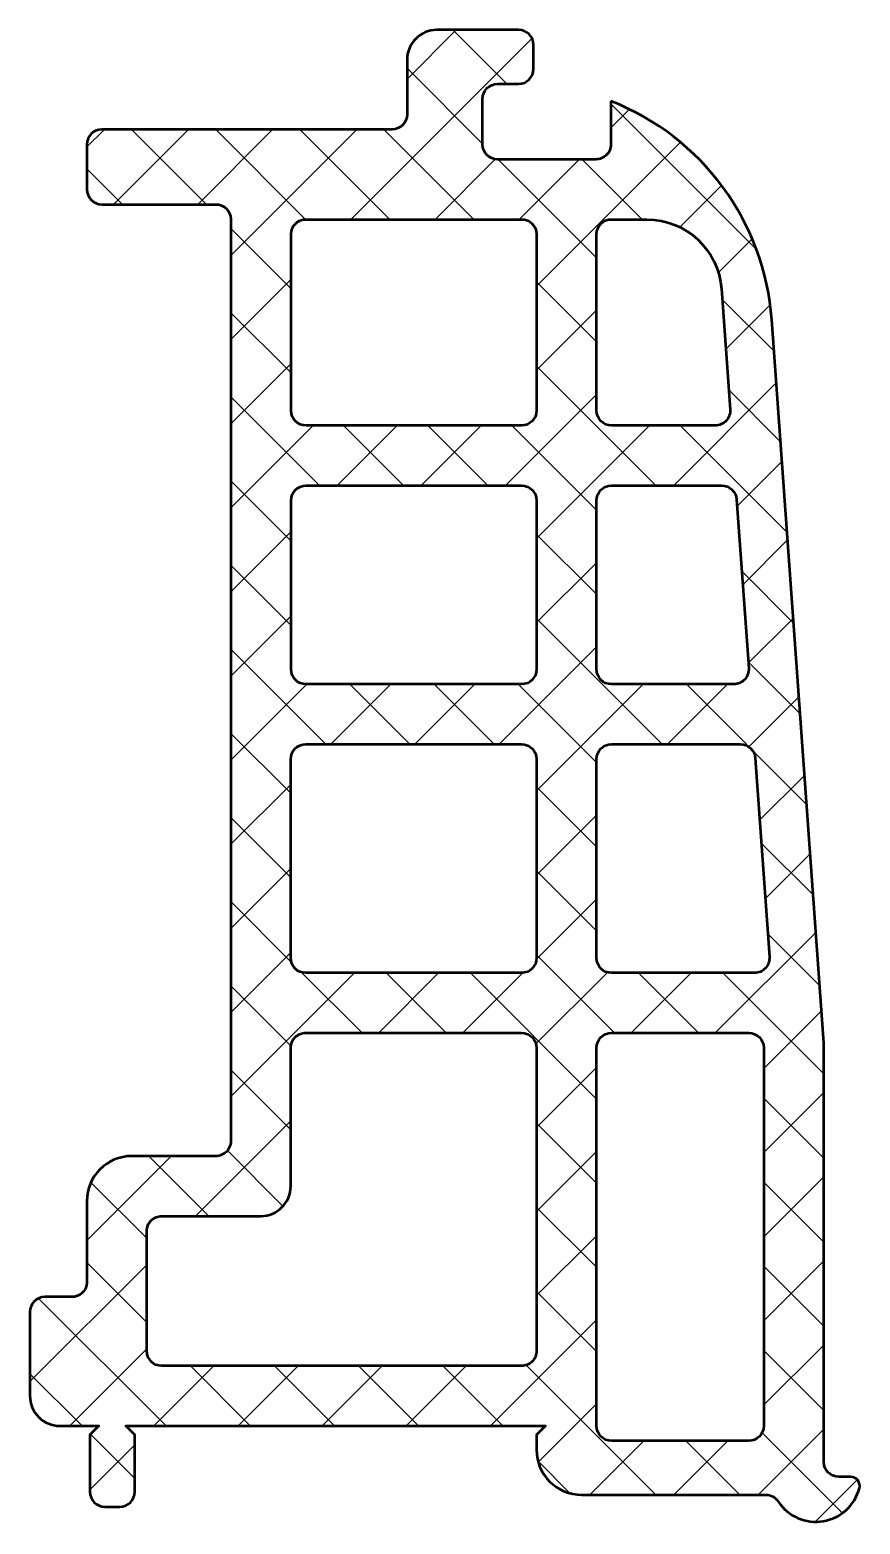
# Model space of a CAD drawing. Extents: x -31 to -3.3, y -2.1 to 47.8.
import ezdxf

# ---------------------------------------------------------------- set-up
doc = ezdxf.new("R2010")
doc.units = 0
for name, color, linetype, lineweight in [('0S-Alu contour', 7, 'Continuous', 50), ('0S-EPDM contour', 22, 'Continuous', 50), ('0S-EPDM hatch', 25, 'Continuous', 25)]:
    doc.layers.add(name, color=color, linetype=linetype, lineweight=lineweight)

# ---------------------------------------------------------------- blocks, each defined once
blk = doc.blocks.new('284592__63E23759_6C56_41F6_BB7D_EEE2A9E7EA59_')
at = {"layer": '0S-EPDM hatch'}
h = blk.add_hatch(dxfattribs=at)
h.set_pattern_fill('ANSI37', color=256, scale=0.625, angle=90, style=0)
edge = h.paths.add_edge_path()
edge.add_line((-29.1, 43.949), (-29.1, 42.449))
edge.add_arc((-28.6, 42.449), 0.5, 180.0003, 269.9997)
edge.add_line((-28.6, 41.949), (-24.8, 41.949))
edge.add_ellipse((-24.8, 41.449), major_axis=(-0.5, 0), ratio=1, start_angle=180, end_angle=270, ccw=False)
edge.add_line((-24.3, 41.449), (-24.3, 10.7))
edge.add_ellipse((-24.8, 10.7), major_axis=(-0.5, 0), ratio=1, start_angle=89.9997, end_angle=180.0011, ccw=False)
edge.add_line((-24.8, 10.2), (-27.6, 10.2))
edge.add_arc((-27.6, 8.7), 1.5, 90.0001, 179.9999)
edge.add_line((-29.1, 8.7), (-29.1, 6))
edge.add_ellipse((-29.6, 6), major_axis=(-0.5, 0), ratio=1, start_angle=89.9985, end_angle=180.0015, ccw=False)
edge.add_line((-29.6, 5.5), (-30.5, 5.5))
edge.add_arc((-30.5, 5), 0.5, 90, 180)
edge.add_line((-31, 5), (-31, 2.2))
edge.add_arc((-30.001, 2.199), 0.999, 179.9701, 270.0299)
edge.add_line((-30, 1.2), (-28.7, 1.2))
edge.add_line((-28.7, 1.2), (-29, 0.9))
edge.add_line((-29, 0.9), (-29, -1))
edge.add_arc((-28.5, -1), 0.5, 180.0003, 269.9997)
edge.add_line((-28.5, -1.5), (-28, -1.5))
edge.add_arc((-28, -1), 0.5, 270.0003, 359.9997)
edge.add_line((-27.5, -1), (-27.5, 0.9))
edge.add_line((-27.5, 0.9), (-27.8, 1.2))
edge.add_line((-27.8, 1.2), (-13.799, 1.2))
edge.add_line((-13.799, 1.2), (-14.099, 0.9))
edge.add_line((-14.099, 0.9), (-14.099, 0.4))
edge.add_arc((-12.6, 0.399), 1.499, 179.9703, 270.0297)
edge.add_line((-12.599, -1.1), (-6.453, -1.1))
edge.add_ellipse((-6.453, -1.6), major_axis=(-0.5, 0), ratio=1, start_angle=213.3671, end_angle=270, ccw=False)
edge.add_arc((-4.783, -0.5), 1.5, 213.3671, 345.5223)
edge.add_arc((-3.621, -0.8), 0.3, 345.5223, 450)
edge.add_line((-3.621, -0.5), (-4.021, -0.5))
edge.add_ellipse((-4.021, 0), major_axis=(-0.5, 0), ratio=1, start_angle=0.0003, end_angle=89.9997, ccw=False)
edge.add_line((-4.521, 0), (-4.521, 13.943))
edge.add_arc((-5.021, 13.943), 0.5, 0, 4.1082)
edge.add_line((-4.522, 13.979), (-6.254, 38.094))
edge.add_arc((-14.732, 37.485), 8.5, 4.1082, 68.53)
edge.add_line((-11.621, 45.395), (-11.621, 43.949))
edge.add_ellipse((-12.121, 43.949), major_axis=(-0.5, 0), ratio=1, start_angle=90, end_angle=180.0013, ccw=False)
edge.add_line((-12.121, 43.449), (-15.4, 43.449))
edge.add_ellipse((-15.4, 43.949), major_axis=(-0.5, 0), ratio=1, start_angle=0, end_angle=90, ccw=False)
edge.add_line((-15.9, 43.949), (-15.9, 45.469))
edge.add_ellipse((-15.4, 45.469), major_axis=(-0.5, 0), ratio=1, start_angle=270.0249, end_angle=360, ccw=False)
edge.add_line((-15.4, 45.969), (-14.701, 45.969))
edge.add_arc((-14.701, 46.469), 0.5, 270.0249, 360)
edge.add_line((-14.201, 46.469), (-14.201, 47.269))
edge.add_arc((-14.701, 47.269), 0.5, 0, 90)
edge.add_line((-14.701, 47.769), (-17.421, 47.769))
edge.add_arc((-17.421, 46.769), 1, 90, 180)
edge.add_line((-18.421, 46.769), (-18.421, 44.949))
edge.add_ellipse((-18.921, 44.949), major_axis=(-0.5, 0), ratio=1, start_angle=90, end_angle=180, ccw=False)
edge.add_line((-18.921, 44.449), (-28.6, 44.449))
edge.add_arc((-28.6, 43.949), 0.5, 90.0003, 179.9997)
edge = h.paths.add_edge_path()
edge.add_line((-22.289, 35.07), (-22.289, 40.949))
edge.add_ellipse((-21.789, 40.949), major_axis=(-0.5, 0), ratio=1, start_angle=270, end_angle=360, ccw=False)
edge.add_line((-21.789, 41.449), (-14.6, 41.449))
edge.add_ellipse((-14.6, 40.949), major_axis=(-0.5, 0), ratio=1, start_angle=180, end_angle=270, ccw=False)
edge.add_line((-14.1, 40.949), (-14.1, 35.07))
edge.add_ellipse((-14.6, 35.07), major_axis=(-0.5, 0), ratio=1, start_angle=90, end_angle=180, ccw=False)
edge.add_line((-14.6, 34.57), (-21.789, 34.57))
edge.add_ellipse((-21.789, 35.07), major_axis=(-0.5, 0), ratio=1, start_angle=0, end_angle=90, ccw=False)
edge = h.paths.add_edge_path()
edge.add_line((-12.1, 35.07), (-12.1, 40.949))
edge.add_ellipse((-11.6, 40.949), major_axis=(-0.5, 0), ratio=1, start_angle=270, end_angle=360, ccw=False)
edge.add_line((-11.6, 41.449), (-10.426, 41.449))
edge.add_ellipse((-10.426, 38.949), major_axis=(-2.5, 0), ratio=1, start_angle=184.1082, end_angle=270, ccw=False)
edge.add_line((-7.933, 39.129), (-7.644, 35.105))
edge.add_ellipse((-8.142, 35.07), major_axis=(-0.5, 0), ratio=1, start_angle=90, end_angle=184.1082, ccw=False)
edge.add_line((-8.142, 34.57), (-11.6, 34.57))
edge.add_ellipse((-11.6, 35.07), major_axis=(-0.5, 0), ratio=1, start_angle=0, end_angle=90, ccw=False)
edge = h.paths.add_edge_path()
edge.add_ellipse((-21.789, 32.07), major_axis=(-0.5, 0), ratio=1, start_angle=270, end_angle=360, ccw=False)
edge.add_line((-21.789, 32.57), (-14.6, 32.57))
edge.add_ellipse((-14.6, 32.07), major_axis=(-0.5, 0), ratio=1, start_angle=180, end_angle=270, ccw=False)
edge.add_line((-14.1, 32.07), (-14.1, 26.44))
edge.add_ellipse((-14.6, 26.44), major_axis=(-0.5, 0), ratio=1, start_angle=90, end_angle=180, ccw=False)
edge.add_line((-14.6, 25.94), (-21.789, 25.94))
edge.add_ellipse((-21.789, 26.44), major_axis=(-0.5, 0), ratio=1, start_angle=0, end_angle=90, ccw=False)
edge.add_line((-22.289, 26.44), (-22.289, 32.07))
edge = h.paths.add_edge_path()
edge.add_line((-12.1, 26.44), (-12.1, 32.07))
edge.add_ellipse((-11.6, 32.07), major_axis=(-0.5, 0), ratio=1, start_angle=270, end_angle=360, ccw=False)
edge.add_line((-11.6, 32.57), (-7.927, 32.57))
edge.add_ellipse((-7.927, 32.07), major_axis=(-0.5, 0), ratio=1, start_angle=184.1082, end_angle=270, ccw=False)
edge.add_line((-7.428, 32.105), (-7.024, 26.476))
edge.add_ellipse((-7.523, 26.44), major_axis=(-0.5, 0), ratio=1, start_angle=90, end_angle=184.1082, ccw=False)
edge.add_line((-7.523, 25.94), (-11.6, 25.94))
edge.add_ellipse((-11.6, 26.44), major_axis=(-0.5, 0), ratio=1, start_angle=0, end_angle=90, ccw=False)
edge = h.paths.add_edge_path()
edge.add_ellipse((-21.8, 23.44), major_axis=(-0.5, 0), ratio=1, start_angle=270, end_angle=360, ccw=False)
edge.add_line((-21.8, 23.94), (-14.6, 23.94))
edge.add_ellipse((-14.6, 23.44), major_axis=(-0.5, 0), ratio=1, start_angle=180, end_angle=270, ccw=False)
edge.add_line((-14.1, 23.44), (-14.1, 16.81))
edge.add_ellipse((-14.6, 16.81), major_axis=(-0.5, 0), ratio=1, start_angle=90, end_angle=180, ccw=False)
edge.add_line((-14.6, 16.31), (-21.8, 16.31))
edge.add_ellipse((-21.8, 16.81), major_axis=(-0.5, 0), ratio=1, start_angle=0, end_angle=90, ccw=False)
edge.add_line((-22.3, 16.81), (-22.3, 23.44))
edge = h.paths.add_edge_path()
edge.add_line((-12.1, 16.81), (-12.1, 23.44))
edge.add_ellipse((-11.6, 23.44), major_axis=(-0.5, 0), ratio=1, start_angle=270, end_angle=360, ccw=False)
edge.add_line((-11.6, 23.94), (-7.307, 23.94))
edge.add_ellipse((-7.307, 23.44), major_axis=(-0.5, 0), ratio=1, start_angle=184.1082, end_angle=270, ccw=False)
edge.add_line((-6.808, 23.476), (-6.332, 16.846))
edge.add_ellipse((-6.831, 16.81), major_axis=(-0.5, 0), ratio=1, start_angle=90, end_angle=184.1082, ccw=False)
edge.add_line((-6.831, 16.31), (-11.6, 16.31))
edge.add_ellipse((-11.6, 16.81), major_axis=(-0.5, 0), ratio=1, start_angle=0, end_angle=90, ccw=False)
edge = h.paths.add_edge_path()
edge.add_ellipse((-21.8, 13.81), major_axis=(-0.5, 0), ratio=1, start_angle=269.9996, end_angle=360, ccw=False)
edge.add_line((-21.8, 14.31), (-14.6, 14.31))
edge.add_ellipse((-14.6, 13.81), major_axis=(-0.5, 0), ratio=1, start_angle=180, end_angle=269.9996, ccw=False)
edge.add_line((-14.1, 13.81), (-14.1, 3.7))
edge.add_ellipse((-14.6, 3.7), major_axis=(-0.5, 0), ratio=1, start_angle=89.9715, end_angle=180.0285, ccw=False)
edge.add_line((-14.6, 3.2), (-26.6, 3.2))
edge.add_ellipse((-26.6, 3.7), major_axis=(-0.5, 0), ratio=1, start_angle=0, end_angle=90, ccw=False)
edge.add_line((-27.1, 3.7), (-27.1, 7.7))
edge.add_ellipse((-26.6, 7.7), major_axis=(-0.5, 0), ratio=1, start_angle=-90.0007, end_angle=0.0007, ccw=False)
edge.add_line((-26.6, 8.2), (-23.3, 8.2))
edge.add_arc((-23.3, 9.2), 1, 270, 360)
edge.add_line((-22.3, 9.2), (-22.3, 13.81))
edge = h.paths.add_edge_path()
edge.add_line((-12.1, 1.2), (-12.1, 13.81))
edge.add_ellipse((-11.6, 13.81), major_axis=(-0.5, 0), ratio=1, start_angle=270, end_angle=360, ccw=False)
edge.add_line((-11.6, 14.31), (-7.021, 14.31))
edge.add_ellipse((-7.021, 13.81), major_axis=(-0.5, 0), ratio=1, start_angle=180, end_angle=270, ccw=False)
edge.add_line((-6.521, 13.81), (-6.521, 1.2))
edge.add_ellipse((-7.021, 1.2), major_axis=(-0.5, 0), ratio=1, start_angle=90, end_angle=180, ccw=False)
edge.add_line((-7.021, 0.7), (-11.6, 0.7))
edge.add_ellipse((-11.6, 1.2), major_axis=(-0.5, 0), ratio=1, start_angle=0, end_angle=90, ccw=False)
at = {"layer": '0S-Alu contour', "color": 7}
for points in [[(-21.789, 41.449), (-14.6, 41.449)], [(-11.6, 41.449), (-10.426, 41.449)], [(-22.289, 35.07), (-22.289, 40.949)], [(-14.1, 40.949), (-14.1, 35.07)], [(-12.1, 35.07), (-12.1, 40.949)], [(-7.933, 39.129), (-7.644, 35.105)], [(-14.6, 34.57), (-21.789, 34.57)], [(-8.142, 34.57), (-11.6, 34.57)], [(-21.789, 32.57), (-14.6, 32.57)], [(-11.6, 32.57), (-7.927, 32.57)], [(-22.289, 26.44), (-22.289, 32.07)], [(-14.1, 32.07), (-14.1, 26.44)], [(-12.1, 26.44), (-12.1, 32.07)], [(-7.428, 32.105), (-7.024, 26.476)], [(-14.6, 25.94), (-21.789, 25.94)], [(-7.523, 25.94), (-11.6, 25.94)], [(-21.8, 23.94), (-14.6, 23.94)], [(-11.6, 23.94), (-7.307, 23.94)], [(-22.3, 16.81), (-22.3, 23.44)], [(-14.1, 23.44), (-14.1, 16.81)], [(-12.1, 16.81), (-12.1, 23.44)], [(-6.808, 23.476), (-6.332, 16.846)], [(-14.6, 16.31), (-21.8, 16.31)], [(-6.831, 16.31), (-11.6, 16.31)], [(-21.8, 14.31), (-14.6, 14.31)], [(-11.6, 14.31), (-7.021, 14.31)], [(-22.3, 9.2), (-22.3, 13.81)], [(-14.1, 13.81), (-14.1, 3.7)], [(-12.1, 1.2), (-12.1, 13.81)], [(-6.521, 13.81), (-6.521, 1.2)], [(-26.6, 8.2), (-23.3, 8.2)], [(-27.1, 3.7), (-27.1, 7.7)], [(-14.6, 3.2), (-26.6, 3.2)], [(-7.021, 0.7), (-11.6, 0.7)]]:
    blk.add_lwpolyline(points, dxfattribs=at)
at = {"layer": '0S-Alu contour', "color": 7, "extrusion": (0, 0, -1)}
for centre, radius, start, end in [((21.789, 40.949), 0.5, 0, 90), ((14.6, 40.949), 0.5, 90, 180), ((11.6, 40.949), 0.5, 0, 90), ((10.426, 38.949), 2.5, 90, 175.8918), ((21.789, 35.07), 0.5, 270, 0), ((14.6, 35.07), 0.5, 180, 270), ((11.6, 35.07), 0.5, 270, 0), ((8.142, 35.07), 0.5, 175.8918, 270), ((21.789, 32.07), 0.5, 0, 90), ((14.6, 32.07), 0.5, 90, 180), ((11.6, 32.07), 0.5, 0, 90), ((7.927, 32.07), 0.5, 90, 175.8918), ((21.789, 26.44), 0.5, 270, 0), ((14.6, 26.44), 0.5, 180, 270), ((11.6, 26.44), 0.5, 270, 0), ((7.523, 26.44), 0.5, 175.8918, 270), ((21.8, 23.44), 0.5, 0, 90), ((14.6, 23.44), 0.5, 90, 180), ((11.6, 23.44), 0.5, 0, 90), ((7.307, 23.44), 0.5, 90, 175.8918), ((21.8, 16.81), 0.5, 270, 0), ((14.6, 16.81), 0.5, 180, 270), ((11.6, 16.81), 0.5, 270, 0), ((6.831, 16.81), 0.5, 175.8918, 270), ((21.8, 13.81), 0.5, 0, 90.0004), ((14.6, 13.81), 0.5, 90.0004, 180), ((11.6, 13.81), 0.5, 0, 90), ((7.021, 13.81), 0.5, 90, 180), ((26.6, 7.7), 0.5, 359.9993, 90.0007), ((26.6, 3.7), 0.5, 270, 0), ((14.6, 3.7), 0.5, 179.9715, 270.0285), ((11.6, 1.2), 0.5, 270, 0), ((7.021, 1.2), 0.5, 180, 270)]:
    blk.add_arc(centre, radius, start, end, dxfattribs=at)
at = {"layer": '0S-Alu contour', "color": 7}
blk.add_arc((-23.3, 9.2), 1, 270, 0, dxfattribs=at)
at = {"layer": '0S-EPDM contour', "color": 7}
for points in [[(-14.701, 47.769), (-17.421, 47.769)], [(-14.201, 46.469), (-14.201, 47.269)], [(-18.421, 46.769), (-18.421, 44.949)], [(-15.4, 45.969), (-14.701, 45.969)], [(-15.9, 43.949), (-15.9, 45.469)], [(-11.621, 45.395), (-11.621, 43.949)], [(-18.921, 44.449), (-28.6, 44.449)], [(-29.1, 43.949), (-29.1, 42.449)], [(-12.121, 43.449), (-15.4, 43.449)], [(-28.6, 41.949), (-24.8, 41.949)], [(-24.3, 41.449), (-24.3, 10.7)], [(-4.522, 13.979), (-6.254, 38.094)], [(-4.521, 0), (-4.521, 13.943)], [(-24.8, 10.2), (-27.6, 10.2)], [(-29.1, 8.7), (-29.1, 6)], [(-29.6, 5.5), (-30.5, 5.5)], [(-31, 5), (-31, 2.2)], [(-30, 1.2), (-28.7, 1.2), (-29, 0.9), (-29, -1)], [(-27.5, -1), (-27.5, 0.9), (-27.8, 1.2), (-13.799, 1.2), (-14.099, 0.9), (-14.099, 0.4)], [(-3.621, -0.5), (-4.021, -0.5)], [(-12.599, -1.1), (-6.453, -1.1)], [(-28.5, -1.5), (-28, -1.5)]]:
    blk.add_lwpolyline(points, dxfattribs=at)
for centre, radius, start, end in [((-17.421, 46.769), 1, 90, 180), ((-14.701, 47.269), 0.5, 0, 90), ((-14.701, 46.469), 0.5, 270.0249, 0), ((-14.732, 37.485), 8.5, 4.1082, 68.53), ((-28.6, 43.949), 0.5, 90.0003, 179.9997), ((-28.6, 42.449), 0.5, 180.0003, 269.9997), ((-5.021, 13.943), 0.5, 0, 4.1082), ((-27.6, 8.7), 1.5, 90.0001, 179.9999), ((-30.5, 5), 0.5, 90, 180), ((-30.001, 2.199), 0.999, 179.9701, 270.0299), ((-12.6, 0.399), 1.499, 179.9703, 270.0297), ((-4.783, -0.5), 1.5, 213.3671, 345.5223), ((-3.621, -0.8), 0.3, 345.5223, 90), ((-28.5, -1), 0.5, 180.0003, 269.9997), ((-28, -1), 0.5, 270.0003, 359.9997)]:
    blk.add_arc(centre, radius, start, end, dxfattribs=at)
at = {"layer": '0S-EPDM contour', "color": 7, "extrusion": (0, 0, -1)}
for centre, start, end in [((15.4, 45.469), 0, 89.9751), ((18.921, 44.949), 180, 270), ((15.4, 43.949), 270, 0), ((12.121, 43.949), 179.9987, 270), ((24.8, 41.449), 90, 180), ((24.8, 10.7), 179.9989, 270.0003), ((29.6, 6), 179.9985, 270.0015), ((4.021, 0), 270.0003, 359.9997), ((6.453, -1.6), 90, 146.6329)]:
    blk.add_arc(centre, 0.5, start, end, dxfattribs=at)
blk = doc.blocks.new('284592__D47AA358_D731_4770_8863_499621237689_')
at = {"layer": '0S-EPDM contour', "color": 7}
blk.add_blockref('284592__63E23759_6C56_41F6_BB7D_EEE2A9E7EA59_', (0, 0), dxfattribs=at)

msp = doc.modelspace()

# ---------------------------------------------------------------- block references
at = {"layer": '0S-Alu contour', "color": 7}
msp.add_blockref('284592__D47AA358_D731_4770_8863_499621237689_', (0, 0), dxfattribs=at)

doc.saveas('drawing.dxf')
